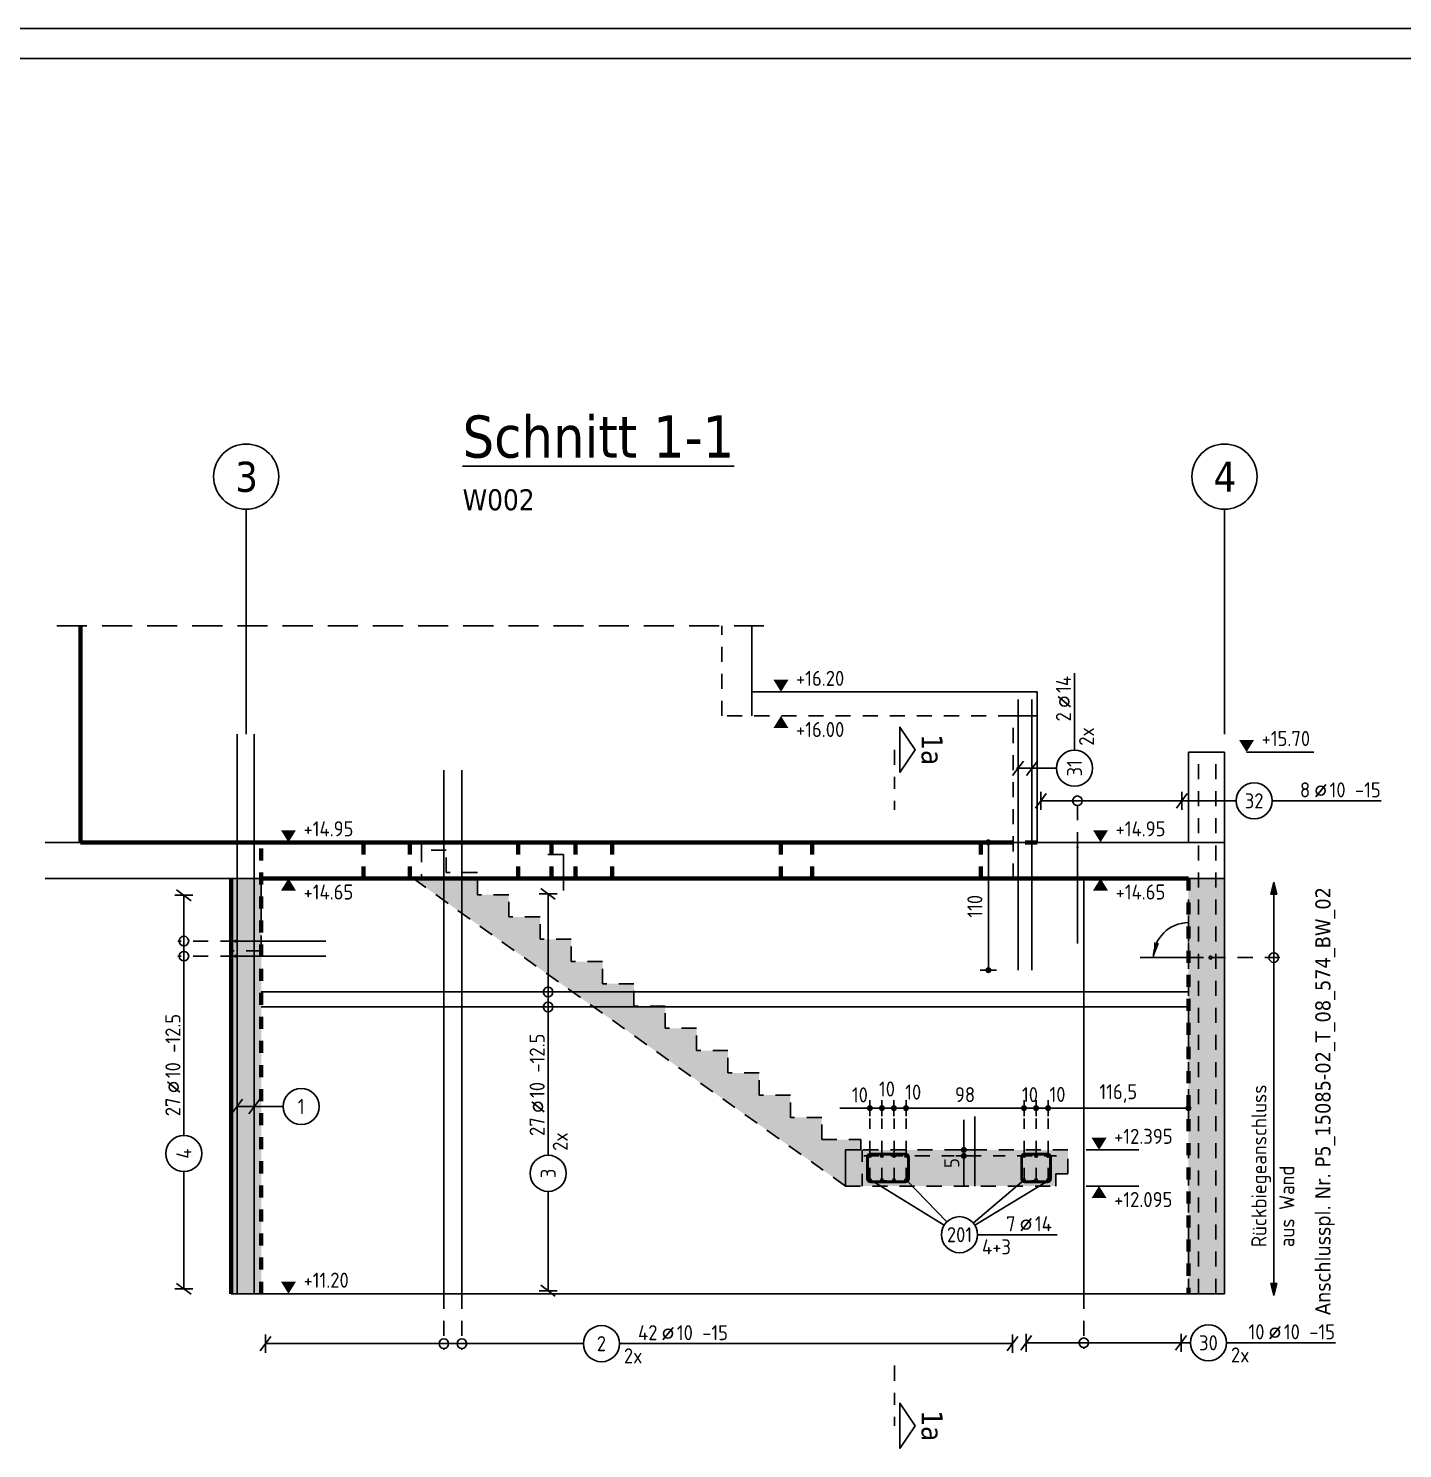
# Model space of a CAD drawing. Extents: x 0 to 74.3, y 0 to 33.4.
# Drawn here: x 10.88 to 22.29, y 17.9 to 29.7 of the extents above; entities that cross this region are included whole.
import ezdxf
from ezdxf.enums import TextEntityAlignment as Align

# ---------------------------------------------------------------- set-up
doc = ezdxf.new("R2010")
doc.units = 0
doc.header["$LTSCALE"] = 0.5
for name, pattern in [('AUSGEZOGEN', [1000.01, 1000, 0.01]), ('DASHDOT2', [0.5, 0.25, -0.125, 0, -0.125]), ('DASHDOTSMALL', [1.05, 0.5, -0.25, 0.05, -0.25]), ('DASHED', [0.75, 0.5, -0.25]), ('DOT', [0.175, 0.05, -0.125]), ('HIDDEN', [0.375, 0.25, -0.125]), ('HIDDEN2', [0.187, 0.125, -0.062]), ('STRICHPUNKT2', [0.55, 0.25, -0.125, 0.05, -0.125]), ('VERDECKT', [0.375, 0.25, -0.125])]:
    doc.linetypes.add(name, pattern=pattern)
for name, color, linetype in [('ACHSEN', 7, 'Continuous'), ('AFU', 7, 'Continuous'), ('BETON', 7, 'Continuous'), ('DRUEBER', 7, 'Continuous'), ('grau_mittel', 7, 'Continuous'), ('HILFE', 7, 'Continuous'), ('koten', 7, 'Continuous'), ('MASSE', 7, 'Continuous'), ('RAHMEN', 7, 'Continuous'), ('RND', 7, 'Continuous'), ('RND-1', 7, 'Continuous'), ('SCHNITTE', 7, 'Continuous'), ('SFP_Achsen', 7, 'Continuous'), ('TEXT', 7, 'Continuous'), ('VERDECKT', 7, 'Continuous')]:
    doc.layers.add(name, color=color, linetype=linetype)
doc.layers.add('NOPLOT', color=7, linetype='Continuous', plot=False)
doc.styles.add('helv', font='tahoma.ttf')
doc.styles.add('txt', font='isocp.shx')
doc.linetypes.add('AFU_50K', pattern='A,0.15,["/",Standard,S=0.2,R=0,X=-0.01,Y=-0.1],0.07,["/",Standard,S=0.2,R=0,X=-0.01,Y=-0.1],0.15', length=0.37)
doc.linetypes.add('AFU_50L', pattern='A,0.75,["/",Standard,S=0.2,R=0,X=-0.01,Y=-0.1],0.07,["/",Standard,S=0.2,R=0,X=-0.01,Y=-0.1],0.75', length=1.57)
doc.dimstyles.new('DOT_I', dxfattribs={"dimscale": 0.5, "dimtxt": 0.25, "dimasz": 0.25, "dimexe": 0.1, "dimexo": 0.3, "dimgap": 0.1, "dimtad": 1, "dimdec": 3, "dimzin": 3, "dimtxsty": 'txt', "dimblk": 'DOT', "dimblk1": 'DOT', "dimblk2": 'DOT', "dimsah": 1, "dimcen": 0.1, "dimse1": 1, "dimse2": 1, "dimazin": 0, "dimtfac": 1, "dimtdec": 4, "dimtix": 1, "dimtmove": 2, "dimatfit": 3, "dimfxl": 0, "dimtvp": 1, "dimtolj": 1, "dimtzin": 0, "dimarcsym": 0})

# ---------------------------------------------------------------- blocks, each defined once
blk = doc.blocks.new('PFEIL')
at = {"color": 7, "linetype": 'Continuous'}
blk.add_solid([(-1, -0.167), (-1, 0.167), (0, 0)], dxfattribs=at)
blk = doc.blocks.new('Pfeillinie')
at = {"layer": 'TEXT', "linetype": 'Continuous'}
blk.add_hatch(color=7, dxfattribs=at).paths.add_polyline_path([(0, 0), (-0.8, 0.2), (-0.8, 0), (-0.8, -0.2)])
at = {"layer": 'TEXT', "color": 7, "linetype": 'Continuous'}
for p, q in [((-0.8, 0), (-0.8, 0.2)), ((-0.8, 0.2), (0, 0)), ((-0.8, 0), (-0.8, -0.2)), ((-0.8, -0.2), (0, 0))]:
    blk.add_line(p, q, dxfattribs=at)
blk = doc.blocks.new('SCHN-2')
at = {"layer": 'SCHNITTE', "color": 6, "linetype": 'Continuous'}
blk.add_lwpolyline([(0.378, 0.088), (0, 0.34), (-0.378, 0.088)], close=True, dxfattribs=at)
at = {"layer": 'SCHNITTE', "color": 1, "linetype": 'DASHDOTSMALL', "style": 'helv'}
blk.add_attdef('SCHN-2', text='', height=0.35, dxfattribs=at).set_placement((0, 0.45), align=Align.CENTER)
blk = doc.blocks.new('lei_gre')
at = {"layer": 'RND', "color": 7, "linetype": 'Continuous'}
for p, q in [((-0.09, -0.12), (0.09, 0.12)), ((0, 0.15), (0, -0.15))]:
    blk.add_line(p, q, dxfattribs=at)
blk = doc.blocks.new('RND_LEI')
at = {"layer": 'RND', "color": 7, "linetype": 'Continuous'}
blk.add_line((1.022, 0.066), (1.19, 0.27), dxfattribs=at)
for centre, radius in [((0, 0), 0.3), ((1.106, 0.168), 0.075)]:
    blk.add_circle(centre, radius, dxfattribs=at)
at = {"layer": 'RND', "color": 7, "linetype": 'Continuous', "style": 'txt'}
blk.add_attdef('ANZ', text='', height=0.25, dxfattribs=at).set_placement((0.931, 0.057), align=Align.RIGHT)
for tag, p in [('DUM', (1.253, 0.057)), ('ABSTD', (1.674, 0.057)), ('POSTXT', (0.374, -0.327))]:
    blk.add_attdef(tag, p, '', height=0.25, dxfattribs=at)
blk.add_attdef('POSL', text='', height=0.25, dxfattribs=at).set_placement((0, 0), align=Align.MIDDLE)
blk = doc.blocks.new('RND_HIN')
at = {"layer": 'RND', "color": 7, "linetype": 'Continuous'}
blk.add_circle((0, 0), 0.3, dxfattribs=at)
at = {"layer": 'RND', "color": 7, "linetype": 'Continuous', "style": 'txt'}
blk.add_attdef('POSI', text='', height=0.25, dxfattribs=at).set_placement((0, 0), align=Align.MIDDLE)
blk = doc.blocks.new('A1-35-0')
at = {"layer": 'RAHMEN'}
blk.add_line((118.9, 59.4), (0, 59.4), dxfattribs=at)
at = {"layer": 'RAHMEN', "color": 5}
blk.add_line((118.4, 58.9), (2, 58.9), dxfattribs=at)
blk = doc.blocks.new('okrd_o')
at = {"layer": 'koten', "color": 7, "linetype": 'Continuous'}
blk.add_solid([(-0.125, 0.202), (0.125, 0.202), (0, 0)], dxfattribs=at)
at = {"layer": 'koten', "style": 'txt'}
blk.add_attdef('OKRD', (0.25, 0.1), '', height=0.25, dxfattribs=at)
blk = doc.blocks.new('okrd_u')
at = {"layer": 'koten', "color": 7, "linetype": 'Continuous'}
blk.add_solid([(-0.125, -0.202), (0.125, -0.202), (0, 0)], dxfattribs=at)
at = {"layer": 'koten', "style": 'txt'}
blk.add_attdef('OKRD', (0.25, -0.35), '', height=0.25, dxfattribs=at)
blk = doc.blocks.new('DOT')
at = {"layer": 'MASSE', "color": 7, "linetype": 'Continuous'}
for p, q in [((0, 0), (-1, 0)), ((0, 0.54), (0, -0.54))]:
    blk.add_line(p, q, dxfattribs=at)
at = {"layer": 'MASSE', "color": 7, "linetype": 'Continuous', "const_width": 0.2}
blk.add_lwpolyline([(-0.1, 0, 1), (0.1, 0, 1)], format="xyb", close=True, dxfattribs=at)
blk = doc.blocks.new('*D33')
at = {"layer": 'Defpoints', "color": 0, "linetype": 'AUSGEZOGEN', "transparency": 16777216}
for p in [(17.869, 20.73), (17.869, 20.73), (17.969, 20.73)]:
    blk.add_point(p, dxfattribs=at)
at = {"layer": 'MASSE', "color": 0, "linetype": 'AUSGEZOGEN', "lineweight": -2, "transparency": 16777216}
for p, q in [((17.744, 20.73), (17.619, 20.73)), ((17.969, 20.73), (17.869, 20.73)), ((18.094, 20.73), (18.219, 20.73))]:
    blk.add_line(p, q, dxfattribs=at)
at = {"layer": 'MASSE', "color": 0, "linetype": 'AUSGEZOGEN', "lineweight": -2, "transparency": 16777216, "xscale": 0.125, "yscale": 0.125, "zscale": 0.125}
blk.add_blockref('DOT', (17.869, 20.73), dxfattribs=at)
at = {"layer": 'MASSE', "color": 0, "linetype": 'AUSGEZOGEN', "lineweight": -2, "transparency": 16777216, "xscale": 0.125, "yscale": 0.125, "zscale": 0.125, "rotation": 180}
blk.add_blockref('DOT', (17.969, 20.73), dxfattribs=at)
at = {"layer": 'MASSE', "color": 0, "linetype": 'AUSGEZOGEN', "transparency": 16777216, "insert": (17.786, 20.84), "char_height": 0.125, "attachment_point": 5, "style": 'txt'}
blk.add_mtext('\\A1;10', dxfattribs=at)
blk = doc.blocks.new('*D34')
at = {"layer": 'Defpoints', "color": 0, "linetype": 'AUSGEZOGEN', "transparency": 16777216}
for p in [(17.969, 20.73), (18.069, 20.73), (18.069, 20.73)]:
    blk.add_point(p, dxfattribs=at)
at = {"layer": 'MASSE', "color": 0, "linetype": 'AUSGEZOGEN', "lineweight": -2, "transparency": 16777216}
for p, q in [((17.844, 20.73), (17.719, 20.73)), ((17.969, 20.73), (18.069, 20.73)), ((18.194, 20.73), (18.319, 20.73))]:
    blk.add_line(p, q, dxfattribs=at)
at = {"layer": 'MASSE', "color": 0, "linetype": 'AUSGEZOGEN', "lineweight": -2, "transparency": 16777216, "xscale": 0.125, "yscale": 0.125, "zscale": 0.125}
blk.add_blockref('DOT', (17.969, 20.73), dxfattribs=at)
at = {"layer": 'MASSE', "color": 0, "linetype": 'AUSGEZOGEN', "lineweight": -2, "transparency": 16777216, "xscale": 0.125, "yscale": 0.125, "zscale": 0.125, "rotation": 180}
blk.add_blockref('DOT', (18.069, 20.73), dxfattribs=at)
at = {"layer": 'MASSE', "color": 0, "linetype": 'AUSGEZOGEN', "transparency": 16777216, "insert": (18.011, 20.889), "char_height": 0.125, "attachment_point": 5, "style": 'txt'}
blk.add_mtext('\\A1;10', dxfattribs=at)
blk = doc.blocks.new('*D35')
at = {"layer": 'Defpoints', "color": 0, "linetype": 'AUSGEZOGEN', "transparency": 16777216}
for p in [(19.149, 20.73), (19.249, 20.73), (19.249, 20.73)]:
    blk.add_point(p, dxfattribs=at)
at = {"layer": 'MASSE', "color": 0, "linetype": 'AUSGEZOGEN', "lineweight": -2, "transparency": 16777216}
for p, q in [((19.024, 20.73), (18.899, 20.73)), ((19.149, 20.73), (19.249, 20.73)), ((19.374, 20.73), (19.499, 20.73))]:
    blk.add_line(p, q, dxfattribs=at)
at = {"layer": 'MASSE', "color": 0, "linetype": 'AUSGEZOGEN', "lineweight": -2, "transparency": 16777216, "xscale": 0.125, "yscale": 0.125, "zscale": 0.125}
blk.add_blockref('DOT', (19.149, 20.73), dxfattribs=at)
at = {"layer": 'MASSE', "color": 0, "linetype": 'AUSGEZOGEN', "lineweight": -2, "transparency": 16777216, "xscale": 0.125, "yscale": 0.125, "zscale": 0.125, "rotation": 180}
blk.add_blockref('DOT', (19.249, 20.73), dxfattribs=at)
at = {"layer": 'MASSE', "color": 0, "linetype": 'AUSGEZOGEN', "transparency": 16777216, "insert": (19.199, 20.842), "char_height": 0.125, "attachment_point": 5, "style": 'txt'}
blk.add_mtext('\\A1;10', dxfattribs=at)
blk = doc.blocks.new('*D36')
at = {"layer": 'Defpoints', "color": 0, "linetype": 'AUSGEZOGEN', "transparency": 16777216}
for p in [(19.249, 20.73), (19.349, 20.73), (19.349, 20.73)]:
    blk.add_point(p, dxfattribs=at)
at = {"layer": 'MASSE', "color": 0, "linetype": 'AUSGEZOGEN', "lineweight": -2, "transparency": 16777216}
for p, q in [((19.124, 20.73), (18.999, 20.73)), ((19.249, 20.73), (19.349, 20.73)), ((19.474, 20.73), (19.599, 20.73))]:
    blk.add_line(p, q, dxfattribs=at)
at = {"layer": 'MASSE', "color": 0, "linetype": 'AUSGEZOGEN', "lineweight": -2, "transparency": 16777216, "xscale": 0.125, "yscale": 0.125, "zscale": 0.125}
blk.add_blockref('DOT', (19.249, 20.73), dxfattribs=at)
at = {"layer": 'MASSE', "color": 0, "linetype": 'AUSGEZOGEN', "lineweight": -2, "transparency": 16777216, "xscale": 0.125, "yscale": 0.125, "zscale": 0.125, "rotation": 180}
blk.add_blockref('DOT', (19.349, 20.73), dxfattribs=at)
at = {"layer": 'MASSE', "color": 0, "linetype": 'AUSGEZOGEN', "transparency": 16777216, "insert": (19.427, 20.844), "char_height": 0.125, "attachment_point": 5, "style": 'txt'}
blk.add_mtext('\\A1;10', dxfattribs=at)
blk = doc.blocks.new('*D37')
at = {"layer": 'Defpoints', "color": 0, "linetype": 'AUSGEZOGEN', "transparency": 16777216}
for p in [(18.649, 20.383), (18.649, 20.333), (18.649, 20.333)]:
    blk.add_point(p, dxfattribs=at)
at = {"layer": 'MASSE', "color": 0, "linetype": 'AUSGEZOGEN', "lineweight": -2, "transparency": 16777216}
for p, q in [((18.649, 20.508), (18.649, 20.633)), ((18.649, 20.383), (18.649, 20.333)), ((18.649, 20.208), (18.649, 20.083))]:
    blk.add_line(p, q, dxfattribs=at)
at = {"layer": 'MASSE', "color": 0, "linetype": 'AUSGEZOGEN', "lineweight": -2, "transparency": 16777216, "xscale": 0.125, "yscale": 0.125, "zscale": 0.125}
for p, rotation in [((18.649, 20.383), 270), ((18.649, 20.333), 90)]:
    blk.add_blockref('DOT', p, dxfattribs=dict(at, rotation=rotation))
at = {"layer": 'MASSE', "color": 0, "linetype": 'AUSGEZOGEN', "transparency": 16777216, "insert": (18.549, 20.274), "char_height": 0.125, "attachment_point": 5, "rotation": 90, "style": 'txt'}
blk.add_mtext('\\A1;5', dxfattribs=at)
blk = doc.blocks.new('*D38')
at = {"layer": 'Defpoints', "color": 0, "linetype": 'AUSGEZOGEN', "transparency": 16777216}
for p in [(19.349, 20.73), (19.349, 20.73), (20.514, 20.73)]:
    blk.add_point(p, dxfattribs=at)
at = {"layer": 'MASSE', "color": 0, "linetype": 'AUSGEZOGEN', "lineweight": -2, "transparency": 16777216}
blk.add_line((20.389, 20.73), (19.474, 20.73), dxfattribs=at)
at = {"layer": 'MASSE', "color": 0, "linetype": 'AUSGEZOGEN', "lineweight": -2, "transparency": 16777216, "xscale": 0.125, "yscale": 0.125, "zscale": 0.125, "rotation": 180}
blk.add_blockref('DOT', (19.349, 20.73), dxfattribs=at)
at = {"layer": 'MASSE', "color": 0, "linetype": 'AUSGEZOGEN', "lineweight": -2, "transparency": 16777216, "xscale": 0.125, "yscale": 0.125, "zscale": 0.125}
blk.add_blockref('DOT', (20.514, 20.73), dxfattribs=at)
at = {"layer": 'MASSE', "color": 0, "linetype": 'AUSGEZOGEN', "transparency": 16777216, "insert": (19.932, 20.852), "char_height": 0.125, "attachment_point": 5, "style": 'txt'}
blk.add_mtext('\\A1;116,5', dxfattribs=at)
blk = doc.blocks.new('*D39')
at = {"layer": 'Defpoints', "color": 0, "linetype": 'AUSGEZOGEN', "transparency": 16777216}
for p in [(18.853, 22.938), (18.853, 21.876), (18.853, 21.876)]:
    blk.add_point(p, dxfattribs=at)
at = {"layer": 'MASSE', "color": 0, "linetype": 'AUSGEZOGEN', "lineweight": -2, "transparency": 16777216}
blk.add_line((18.853, 22.813), (18.853, 22.001), dxfattribs=at)
at = {"layer": 'MASSE', "color": 0, "linetype": 'AUSGEZOGEN', "lineweight": -2, "transparency": 16777216, "xscale": 0.125, "yscale": 0.125, "zscale": 0.125}
for p, rotation in [((18.853, 22.938), 90), ((18.853, 21.876), 270)]:
    blk.add_blockref('DOT', p, dxfattribs=dict(at, rotation=rotation))
at = {"layer": 'MASSE', "color": 0, "linetype": 'AUSGEZOGEN', "transparency": 16777216, "insert": (18.741, 22.407), "char_height": 0.125, "attachment_point": 5, "rotation": 90, "style": 'txt'}
blk.add_mtext('\\A1;110', dxfattribs=at)
blk = doc.blocks.new('*D43')
at = {"layer": 'Defpoints', "color": 0, "linetype": 'AUSGEZOGEN', "transparency": 16777216}
for p in [(18.069, 20.73), (18.069, 20.73), (18.169, 20.73)]:
    blk.add_point(p, dxfattribs=at)
at = {"layer": 'MASSE', "color": 0, "linetype": 'AUSGEZOGEN', "lineweight": -2, "transparency": 16777216}
for p, q in [((17.944, 20.73), (17.819, 20.73)), ((18.169, 20.73), (18.069, 20.73)), ((18.294, 20.73), (18.419, 20.73))]:
    blk.add_line(p, q, dxfattribs=at)
at = {"layer": 'MASSE', "color": 0, "linetype": 'AUSGEZOGEN', "lineweight": -2, "transparency": 16777216, "xscale": 0.125, "yscale": 0.125, "zscale": 0.125}
blk.add_blockref('DOT', (18.069, 20.73), dxfattribs=at)
at = {"layer": 'MASSE', "color": 0, "linetype": 'AUSGEZOGEN', "lineweight": -2, "transparency": 16777216, "xscale": 0.125, "yscale": 0.125, "zscale": 0.125, "rotation": 180}
blk.add_blockref('DOT', (18.169, 20.73), dxfattribs=at)
at = {"layer": 'MASSE', "color": 0, "linetype": 'AUSGEZOGEN', "transparency": 16777216, "insert": (18.229, 20.863), "char_height": 0.125, "attachment_point": 5, "style": 'txt'}
blk.add_mtext('\\A1;10', dxfattribs=at)
blk = doc.blocks.new('*D44')
at = {"layer": 'Defpoints', "color": 0, "linetype": 'AUSGEZOGEN', "transparency": 16777216}
for p in [(18.169, 20.73), (19.149, 20.73), (19.149, 20.73)]:
    blk.add_point(p, dxfattribs=at)
at = {"layer": 'MASSE', "color": 0, "linetype": 'AUSGEZOGEN', "lineweight": -2, "transparency": 16777216}
blk.add_line((18.294, 20.73), (19.024, 20.73), dxfattribs=at)
at = {"layer": 'MASSE', "color": 0, "linetype": 'AUSGEZOGEN', "lineweight": -2, "transparency": 16777216, "xscale": 0.125, "yscale": 0.125, "zscale": 0.125, "rotation": 180}
blk.add_blockref('DOT', (18.169, 20.73), dxfattribs=at)
at = {"layer": 'MASSE', "color": 0, "linetype": 'AUSGEZOGEN', "lineweight": -2, "transparency": 16777216, "xscale": 0.125, "yscale": 0.125, "zscale": 0.125}
blk.add_blockref('DOT', (19.149, 20.73), dxfattribs=at)
at = {"layer": 'MASSE', "color": 0, "linetype": 'AUSGEZOGEN', "transparency": 16777216, "insert": (18.659, 20.842), "char_height": 0.125, "attachment_point": 5, "style": 'txt'}
blk.add_mtext('\\A1;98', dxfattribs=at)

msp = doc.modelspace()

# ---------------------------------------------------------------- hatches: boundary and pattern name
at = {"layer": 'grau_mittel'}
h = msp.add_hatch(color=61, dxfattribs=at)
h.paths.add_polyline_path([(12.8143, 22.6381), (12.5643, 22.6381), (12.5643, 22.0381), (12.8143, 22.0381)])
h.paths.add_polyline_path([(12.8143, 22.0381), (12.5643, 22.0381), (12.5643, 19.1881), (12.8143, 19.1881)])
h = msp.add_hatch(color=61, dxfattribs=at)
h.paths.add_polyline_path([(19.4143, 20.0831), (19.4143, 20.1831), (19.5143, 20.1831), (19.5143, 20.3831), (17.8043, 20.3831), (17.8043, 20.0831)])
h.paths.add_polyline_path([(17.8043, 20.3831), (17.7943, 20.3831), (17.6654, 20.3831), (17.6654, 20.0831), (17.6654, 20.0831), (17.8043, 20.0831)])
h.paths.add_polyline_path([(17.6654, 20.3831), (17.7943, 20.3831), (17.7943, 20.4681), (17.4693, 20.4681), (17.4693, 20.6531), (17.2093, 20.6531), (17.2093, 20.8381), (16.9493, 20.8381), (16.9493, 21.0231), (16.6893, 21.0231), (16.6893, 21.2081), (16.4293, 21.2081), (16.4293, 21.3931), (16.1693, 21.3931), (16.1693, 21.5781), (15.9093, 21.5781), (15.9093, 21.7631), (15.6493, 21.7631), (15.6493, 21.9481), (15.3893, 21.9481), (15.3893, 22.1331), (15.1293, 22.1331), (15.1293, 22.3181), (14.8693, 22.3181), (14.8693, 22.5031), (14.6093, 22.5031), (14.6093, 22.6381), (14.0746, 22.6381), (17.6654, 20.0831)])
msp.add_hatch(color=61, dxfattribs=at).paths.add_polyline_path([(20.5143, 19.1881), (20.8143, 19.1881), (20.8143, 22.6381), (20.5143, 22.6381)])

# ---------------------------------------------------------------- linework, layer by layer
at = {"layer": 'ACHSEN', "color": 140, "linetype": 'AUSGEZOGEN'}
for p, q in [((12.6893, 25.7059), (12.6893, 24.5347)), ((20.8143, 25.7059), (20.8143, 24.5347)), ((12.6893, 24.9381), (12.6893, 23.9381)), ((20.8143, 24.9381), (20.8143, 23.9381)), ((12.6893, 24.8381), (12.6893, 23.8381)), ((20.8143, 24.8381), (20.8143, 23.8381))]:
    msp.add_line(p, q, dxfattribs=at)
at = {"layer": 'ACHSEN', "color": 102, "linetype": 'DASHDOT2'}
for p, q in [((17.8694, 20.3331), (17.8694, 20.6441)), ((17.9694, 20.3331), (17.9694, 20.6441)), ((18.0694, 20.3331), (18.0694, 20.6441)), ((18.1694, 20.3331), (18.1694, 20.6441)), ((19.1493, 20.3331), (19.1493, 20.6441)), ((19.2493, 20.3331), (19.2493, 20.6441)), ((19.3493, 20.3331), (19.3493, 20.6441)), ((17.8177, 20.3331), (19.4293, 20.3331))]:
    msp.add_line(p, q, dxfattribs=at)
at = {"layer": 'AFU', "color": 8, "linetype": 'AFU_50K'}
for p, q in [((16.8893, 24.1881), (16.8893, 23.9881)), ((19.0593, 23.9881), (19.2593, 23.9881)), ((19.2593, 22.9381), (19.0593, 22.9381)), ((20.5143, 22.9381), (20.8143, 22.9381)), ((12.5643, 22.6381), (12.8143, 22.6381)), ((20.5143, 22.6381), (20.8143, 22.6381)), ((17.6654, 20.0831), (17.6654, 20.3831)), ((17.7943, 20.3831), (17.6654, 20.3831))]:
    msp.add_line(p, q, dxfattribs=at)
at = {"layer": 'AFU', "color": 8, "linetype": 'AFU_50L', "lineweight": 70}
for p, q in [((19.0593, 22.9381), (11.3143, 22.9381)), ((12.8143, 22.6381), (20.5143, 22.6381))]:
    msp.add_line(p, q, dxfattribs=at)
at = {"layer": 'AFU', "color": 8, "linetype": 'AFU_50L'}
msp.add_line((12.5643, 19.1881), (20.8143, 19.1881), dxfattribs=at)
at = {"layer": 'BETON', "color": 6, "linetype": 'AUSGEZOGEN', "lineweight": 70}
for p, q in [((11.3143, 22.9381), (11.3143, 24.7381)), ((12.5643, 22.6381), (12.5643, 19.1881))]:
    msp.add_line(p, q, dxfattribs=at)
at = {"layer": 'BETON', "color": 6, "linetype": 'AUSGEZOGEN'}
for p, q in [((16.8893, 24.1881), (16.8893, 24.7381)), ((19.2593, 24.1881), (16.8893, 24.1881)), ((19.2593, 22.9381), (19.2593, 24.1881)), ((20.5143, 22.9381), (20.5143, 23.6881)), ((20.5143, 23.6881), (20.8143, 23.6881)), ((20.8143, 19.1881), (20.8143, 23.6881)), ((11.3143, 22.9381), (11.0183, 22.9381)), ((20.5143, 22.9381), (19.2593, 22.9381)), ((11.0183, 22.6381), (12.5643, 22.6381))]:
    msp.add_line(p, q, dxfattribs=at)
at = {"layer": 'DRUEBER', "color": 7, "linetype": 'DOT', "lineweight": 70}
for p, q in [((12.8143, 22.9381), (11.3143, 22.9381)), ((12.8143, 19.1881), (12.8143, 22.9381)), ((14.0493, 22.9381), (13.6643, 22.9381)), ((13.6643, 22.6381), (13.6643, 22.9381)), ((14.0493, 22.6381), (14.0493, 22.9381)), ((15.2243, 22.9381), (14.9493, 22.9381)), ((14.9493, 22.6381), (14.9493, 22.9381)), ((15.2243, 22.6381), (15.2243, 22.9381)), ((15.7293, 22.9381), (15.4243, 22.9381)), ((15.4243, 22.6381), (15.4243, 22.9381)), ((15.7293, 22.6381), (15.7293, 22.9381)), ((17.3893, 22.9381), (17.1293, 22.9381)), ((17.1293, 22.6381), (17.1293, 22.9381)), ((17.3893, 22.6381), (17.3893, 22.9381)), ((19.2593, 22.9381), (18.7893, 22.9381)), ((18.7893, 22.6381), (18.7893, 22.9381)), ((13.6643, 22.6381), (14.0493, 22.6381)), ((14.9493, 22.6381), (15.2243, 22.6381)), ((15.4243, 22.6381), (15.7293, 22.6381)), ((17.1293, 22.6381), (17.3893, 22.6381)), ((18.7893, 22.6381), (20.5143, 22.6381)), ((20.5143, 22.6381), (20.5143, 19.1881))]:
    msp.add_line(p, q, dxfattribs=at)
at = {"layer": 'HILFE', "color": 102, "linetype": 'DASHED'}
msp.add_line((11.1168, 24.7381), (16.9893, 24.7381), dxfattribs=at)
at = {"layer": 'HILFE', "color": 102, "linetype": 'AUSGEZOGEN'}
for p, q in [((21.5568, 23.6881), (20.9973, 23.6881)), ((19.6651, 20.3831), (20.1029, 20.3831)), ((19.6651, 20.0831), (20.1029, 20.0831))]:
    msp.add_line(p, q, dxfattribs=at)
at = {"layer": 'NOPLOT', "color": 191, "linetype": 'Continuous'}
for p, q in [((15.3243, 22.8381), (15.1943, 22.8381)), ((15.3243, 22.5381), (15.3243, 22.8381))]:
    msp.add_line(p, q, dxfattribs=at)
at = {"layer": 'NOPLOT', "color": 191, "linetype": 'AUSGEZOGEN'}
for p, q in [((18.7393, 20.0831), (18.7393, 20.6606)), ((17.9694, 20.1261), (18.0078, 20.1261)), ((19.2493, 20.1261), (19.2108, 20.1261))]:
    msp.add_line(p, q, dxfattribs=at)
for points in [[(18.1644, 20.3531), (17.8744, 20.3531, 0.4142136), (17.8444, 20.3231), (17.8444, 20.1431, 0.4142136), (17.8744, 20.1131), (18.1644, 20.1131, 0.4142136), (18.1944, 20.1431), (18.1944, 20.3231, 0.4142136)], [(18.1644, 20.3431), (17.8744, 20.3431, 0.4142136), (17.8544, 20.3231), (17.8544, 20.1431, 0.4142136), (17.8744, 20.1231), (18.1644, 20.1231, 0.4142136), (18.1844, 20.1431), (18.1844, 20.3231, 0.4142136)], [(19.1543, 20.3531), (19.3443, 20.3531, -0.4142136), (19.3743, 20.3231), (19.3743, 20.1431, -0.4142136), (19.3443, 20.1131), (19.1543, 20.1131, -0.4142136), (19.1243, 20.1431), (19.1243, 20.3231, -0.4142136)], [(19.1543, 20.3431), (19.3443, 20.3431, -0.4142136), (19.3643, 20.3231), (19.3643, 20.1431, -0.4142136), (19.3443, 20.1231), (19.1543, 20.1231, -0.4142136), (19.1343, 20.1431), (19.1343, 20.3231, -0.4142136)]]:
    msp.add_lwpolyline(points, format="xyb", close=True, dxfattribs=at)
at = {"layer": 'RND', "color": 7, "linetype": 'AUSGEZOGEN'}
for p, q in [((19.568, 23.7035), (19.568, 24.3435)), ((19.2892, 23.2831), (20.4596, 23.2831)), ((20.4596, 23.2831), (20.9104, 23.2831)), ((21.2104, 23.2831), (22.1166, 23.2831)), ((12.1716, 22.4979), (12.1716, 20.5022)), ((15.1966, 20.3382), (15.1966, 22.5106)), ((12.1716, 20.2022), (12.1716, 19.2285)), ((15.1966, 19.2132), (15.1966, 20.0382)), ((18.7634, 19.6786), (19.4234, 19.6786)), ((12.8493, 18.7734), (15.4893, 18.7734)), ((15.7893, 18.7734), (19.0528, 18.7734)), ((19.1673, 18.7806), (20.4529, 18.7806)), ((20.4529, 18.7806), (20.5308, 18.7806)), ((20.8308, 18.7806), (21.7371, 18.7806))]:
    msp.add_line(p, q, dxfattribs=at)
at = {"layer": 'RND', "color": 102, "linetype": 'AUSGEZOGEN'}
for p, q in [((19.418, 23.5535), (19.0875, 23.5535)), ((12.9958, 20.7437), (12.6131, 20.7437)), ((18.4856, 19.757), (17.8729, 20.1331)), ((18.5086, 19.7859), (18.1694, 20.1331)), ((18.7278, 19.7756), (19.1493, 20.1331)), ((18.7416, 19.7565), (19.3443, 20.1231))]:
    msp.add_line(p, q, dxfattribs=at)
at = {"layer": 'RND', "color": 102, "linetype": 'VERDECKT'}
for p, q in [((19.5929, 22.8964), (19.5929, 23.3331)), ((12.5997, 22.1178), (12.1216, 22.1178)), ((12.5997, 21.9928), (12.1216, 21.9928)), ((20.6983, 21.9807), (21.2733, 21.9807)), ((14.3305, 19.1881), (14.3305, 18.7234)), ((14.4805, 19.1881), (14.4805, 18.7234)), ((19.6455, 19.1881), (19.6455, 18.7306))]:
    msp.add_line(p, q, dxfattribs=at)
at = {"layer": 'RND', "color": 7, "linetype": 'HIDDEN2'}
for p, q in [((17.8694, 20.1331), (17.8694, 20.3331)), ((17.9694, 20.1331), (17.9694, 20.3331)), ((18.0694, 20.1331), (18.0694, 20.3331)), ((18.1694, 20.1331), (18.1694, 20.3331)), ((19.1493, 20.1331), (19.1493, 20.3331)), ((19.2493, 20.1331), (19.2493, 20.3331)), ((19.3493, 20.1331), (19.3493, 20.3331))]:
    msp.add_line(p, q, dxfattribs=at)
at = {"layer": 'RND', "color": 1, "linetype": 'AUSGEZOGEN'}
for points in [[(19.0995, 21.8758), (19.0995, 24.1258)], [(19.2152, 21.8758), (19.2152, 24.1258)], [(12.6131, 19.1881), (12.6131, 23.8381)], [(12.7566, 19.1881), (12.7566, 23.8381)], [(14.3305, 19.1881), (14.3305, 23.5381)], [(14.4805, 19.1881), (14.4805, 23.5381)], [(19.5929, 22.8964), (19.5929, 22.0964)], [(19.6455, 19.1881), (19.6455, 22.6381)], [(12.5997, 22.1178), (13.3497, 22.1178)], [(12.5997, 21.9928), (13.3497, 21.9928)], [(12.8143, 21.6953), (20.5143, 21.6953)], [(12.8143, 21.5703), (20.5143, 21.5703)]]:
    msp.add_lwpolyline(points, dxfattribs=at)
at = {"layer": 'RND', "color": 7, "linetype": 'AUSGEZOGEN'}
for points, const_width in [([(19.5879, 22.8964, 1), (19.5979, 22.8964, 1)], 0.01), ([(12.5935, 22.1178, 1), (12.606, 22.1178, 1)], 0.0125), ([(12.5935, 21.9928, 1), (12.606, 21.9928, 1)], 0.0125), ([(17.8659, 20.3331, 1), (17.8729, 20.3331, 1)], 0.007), ([(17.9659, 20.3331, 1), (17.9729, 20.3331, 1)], 0.007), ([(18.0659, 20.3331, 1), (18.0729, 20.3331, 1)], 0.007), ([(18.1659, 20.3331, 1), (18.1729, 20.3331, 1)], 0.007), ([(19.1528, 20.3331, -1), (19.1458, 20.3331, -1)], 0.007), ([(19.2528, 20.3331, -1), (19.2458, 20.3331, -1)], 0.007), ([(19.3528, 20.3331, -1), (19.3458, 20.3331, -1)], 0.007), ([(17.8659, 20.1331, -1), (17.8729, 20.1331, -1)], 0.007), ([(17.9659, 20.1331, 1), (17.9729, 20.1331, 1)], 0.007), ([(18.0659, 20.1331, -1), (18.0729, 20.1331, -1)], 0.007), ([(18.1659, 20.1331, -1), (18.1729, 20.1331, -1)], 0.007), ([(19.1528, 20.1331, 1), (19.1458, 20.1331, 1)], 0.007), ([(19.2528, 20.1331, -1), (19.2458, 20.1331, -1)], 0.007), ([(19.3528, 20.1331, 1), (19.3458, 20.1331, 1)], 0.007)]:
    msp.add_lwpolyline(points, format="xyb", close=True, dxfattribs=dict(at, const_width=const_width))
at = {"layer": 'RND', "color": 102, "linetype": 'AUSGEZOGEN'}
msp.add_lwpolyline([(21.2233, 22.6069), (21.2233, 19.1732)], dxfattribs=at)
at = {"layer": 'RND', "color": 7, "linetype": 'AUSGEZOGEN'}
for centre in [(19.5929, 23.2831), (12.1716, 22.1178), (12.1716, 21.9928), (21.2233, 21.9807), (15.1966, 21.6953), (15.1966, 21.5703), (14.3305, 18.7734), (14.4805, 18.7734), (19.6455, 18.7806)]:
    msp.add_circle(centre, 0.04, dxfattribs=at)
at = {"layer": 'RND', "color": 102, "linetype": 'AUSGEZOGEN'}
for centre in [(17.8694, 20.3331), (17.9694, 20.3331), (18.0694, 20.3331), (18.1694, 20.3331), (19.1493, 20.3331), (19.2493, 20.3331), (19.3493, 20.3331), (17.8694, 20.1331), (17.9694, 20.1331), (18.0694, 20.1331), (18.1694, 20.1331), (19.1493, 20.1331), (19.2493, 20.1331), (19.3493, 20.1331)]:
    msp.add_circle(centre, 0.011, dxfattribs=at)
at = {"layer": 'RND-1', "color": 7, "linetype": 'HIDDEN'}
for points in [[(20.5975, 19.1881), (20.5975, 23.6227)], [(20.741, 19.1881), (20.741, 23.6227)]]:
    msp.add_lwpolyline(points, dxfattribs=at)
at = {"layer": 'SCHNITTE', "color": 6, "linetype": 'STRICHPUNKT2'}
for p, q in [((18.0738, 23.7071), (18.0738, 23.2071)), ((18.0738, 18.5906), (18.0738, 18.0906))]:
    msp.add_line(p, q, dxfattribs=at)
at = {"layer": 'SFP_Achsen', "color": 7, "linetype": 'AUSGEZOGEN'}
for centre in [(12.6893, 25.9764), (20.8143, 25.9764)]:
    msp.add_circle(centre, 0.2705, dxfattribs=at)
at = {"layer": 'TEXT', "color": 7, "linetype": 'VERDECKT'}
msp.add_line((20.5143, 21.9807), (20.6983, 21.9807), dxfattribs=at)
msp.add_lwpolyline([(20.5143, 21.9807), (20.5143, 22.3807)], dxfattribs=at)
at = {"layer": 'TEXT', "color": 1, "linetype": 'AUSGEZOGEN'}
msp.add_lwpolyline([(20.5143, 21.9807), (20.1143, 21.9807)], dxfattribs=at)
at = {"layer": 'TEXT', "color": 7, "linetype": 'VERDECKT'}
msp.add_circle((20.6983, 21.9807), 0.012, dxfattribs=at)
at = {"layer": 'TEXT', "color": 102, "linetype": 'AUSGEZOGEN'}
msp.add_arc((20.5143, 21.9807), 0.2904, 90, 180, dxfattribs=at)
at = {"layer": 'VERDECKT', "color": 7, "linetype": 'VERDECKT'}
for p, q in [((16.6393, 23.9881), (16.6393, 24.7381)), ((19.0593, 23.9881), (16.6393, 23.9881)), ((19.0593, 22.6381), (19.0593, 23.9881)), ((14.1443, 22.9381), (11.3143, 22.9381)), ((14.1443, 22.8731), (14.1443, 22.9381)), ((14.3493, 22.8731), (14.1443, 22.8731)), ((14.3493, 22.6881), (14.3493, 22.8731)), ((14.6093, 22.6881), (14.3493, 22.6881)), ((14.6093, 22.5031), (14.6093, 22.6881)), ((12.5643, 22.0381), (12.5643, 22.6381)), ((12.8143, 22.0381), (12.8143, 22.6381)), ((14.0746, 22.6381), (12.8143, 22.6381)), ((17.6654, 20.0831), (14.0746, 22.6381)), ((20.5143, 22.6381), (19.0593, 22.6381)), ((20.5143, 19.1881), (20.5143, 22.6381)), ((14.8693, 22.5031), (14.6093, 22.5031)), ((14.8693, 22.3181), (14.8693, 22.5031)), ((15.1293, 22.3181), (14.8693, 22.3181)), ((15.1293, 22.1331), (15.1293, 22.3181)), ((15.3893, 22.1331), (15.1293, 22.1331)), ((15.3893, 21.9481), (15.3893, 22.1331)), ((12.8143, 22.0381), (12.5643, 22.0381)), ((15.6493, 21.9481), (15.3893, 21.9481)), ((15.6493, 21.7631), (15.6493, 21.9481)), ((15.9093, 21.7631), (15.6493, 21.7631)), ((15.9093, 21.5781), (15.9093, 21.7631)), ((16.1693, 21.5781), (15.9093, 21.5781)), ((16.1693, 21.3931), (16.1693, 21.5781)), ((16.4293, 21.3931), (16.1693, 21.3931)), ((16.4293, 21.2081), (16.4293, 21.3931)), ((16.6893, 21.2081), (16.4293, 21.2081)), ((16.6893, 21.0231), (16.6893, 21.2081)), ((16.9493, 21.0231), (16.6893, 21.0231)), ((16.9493, 20.8381), (16.9493, 21.0231)), ((17.2093, 20.8381), (16.9493, 20.8381)), ((17.2093, 20.6531), (17.2093, 20.8381)), ((17.4693, 20.6531), (17.2093, 20.6531)), ((17.4693, 20.4681), (17.4693, 20.6531)), ((17.4693, 20.4681), (17.7943, 20.4681)), ((17.7943, 20.3831), (17.7943, 20.4681)), ((19.5143, 20.3831), (17.7943, 20.3831)), ((19.5143, 20.1831), (19.5143, 20.3831)), ((19.4143, 20.0831), (19.4143, 20.1831)), ((19.4143, 20.1831), (19.5143, 20.1831)), ((17.6654, 20.0831), (19.4143, 20.0831))]:
    msp.add_line(p, q, dxfattribs=at)
at = {"layer": 'VERDECKT', "color": 7, "linetype": 'HIDDEN2'}
for p, q in [((14.1443, 22.8731), (14.1443, 22.6381)), ((14.1443, 22.6381), (14.0746, 22.6381)), ((17.8043, 20.3831), (17.8043, 20.0831))]:
    msp.add_line(p, q, dxfattribs=at)

# ---------------------------------------------------------------- block references
at = {"layer": 'koten', "color": 7, "linetype": 'AUSGEZOGEN', "xscale": 0.5, "yscale": 0.5, "zscale": 0.5}
for name, p, values in [('okrd_o', (17.1305, 24.1881), {'OKRD': '+16.20'}), ('okrd_u', (17.1305, 23.9881), {'OKRD': '+16.00'}), ('okrd_o', (20.9973, 23.6881), {'OKRD': '+15.70'}), ('okrd_o', (13.0404, 22.9381), {'OKRD': '+14.95'}), ('okrd_o', (19.7845, 22.9381), {'OKRD': '+14.95'}), ('okrd_u', (13.0404, 22.6381), {'OKRD': '+14.65'}), ('okrd_u', (19.7845, 22.6381), {'OKRD': '+14.65'}), ('okrd_o', (19.7725, 20.3831), {'OKRD': '+12.395'}), ('okrd_u', (19.7725, 20.0831), {'OKRD': '+12.095'}), ('okrd_o', (13.0404, 19.1881), {'OKRD': '+11.20'})]:
    msp.add_blockref(name, p, dxfattribs=at).add_auto_attribs(values)
at = {"layer": 'RAHMEN', "color": 7, "linetype": 'AUSGEZOGEN', "xscale": 0.5, "yscale": 0.5, "zscale": 0.5}
msp.add_blockref('A1-35-0', (0, 0), dxfattribs=at)
at = {"layer": 'RND', "color": 7, "linetype": 'AUSGEZOGEN', "xscale": 0.5, "yscale": 0.5, "zscale": 0.5, "rotation": 90}
for p, values in [((19.568, 23.5535), {'POSL': '31', 'DUM': '14', 'ANZ': '2', 'POSTXT': '2x'}), ((12.1716, 20.3522), {'POSL': '4', 'DUM': '10', 'ANZ': '27', 'ABSTD': '-12.5'}), ((15.1966, 20.1882), {'POSL': '3', 'DUM': '10', 'ANZ': '27', 'ABSTD': '-12.5', 'POSTXT': '2x'})]:
    msp.add_blockref('RND_LEI', p, dxfattribs=at).add_auto_attribs(values)
at = {"layer": 'RND', "color": 102, "linetype": 'AUSGEZOGEN'}
for name, p, xscale, yscale, zscale, rotation in [('lei_gre', (19.0995, 23.5535), 0.5, 0.5, 0.5, 180), ('lei_gre', (19.2152, 23.5535), 0.5, 0.5, 0.5, 180), ('Pfeillinie', (21.2233, 22.6069), 0.125, 0.125, 0.125, 90), ('Pfeillinie', (21.2233, 19.1732), 0.125, 0.125, 0.125, 270)]:
    msp.add_blockref(name, p, dxfattribs=dict(at, xscale=xscale, yscale=yscale, zscale=zscale, rotation=rotation))
at = {"layer": 'RND', "color": 7, "linetype": 'AUSGEZOGEN', "xscale": 0.5, "yscale": 0.5, "zscale": 0.5}
for name, p, values in [('RND_LEI', (21.0604, 23.2831), {'POSL': '32', 'DUM': '10', 'ANZ': '8', 'ABSTD': '-15'}), ('RND_HIN', (13.1458, 20.7437), {'POSI': '1'}), ('RND_LEI', (18.6134, 19.6786), {'POSL': '201', 'DUM': '14', 'ANZ': '7', 'POSTXT': '4+3'}), ('RND_LEI', (15.6393, 18.7734), {'POSL': '2', 'DUM': '10', 'ANZ': '42', 'ABSTD': '-15', 'POSTXT': '2x'}), ('RND_LEI', (20.6808, 18.7806), {'POSL': '30', 'DUM': '10', 'ANZ': '10', 'ABSTD': '-15', 'POSTXT': '2x'})]:
    msp.add_blockref(name, p, dxfattribs=at).add_auto_attribs(values)
for p in [(19.2892, 23.2831), (20.4596, 23.2831), (12.6131, 20.7437), (12.7566, 20.7437), (12.8493, 18.7734), (19.0528, 18.7734), (19.1673, 18.7806), (20.4529, 18.7806)]:
    msp.add_blockref('lei_gre', p, dxfattribs=at)
for p, rotation in [((12.1716, 22.4979), 270), ((15.1966, 22.5106), 90), ((12.1716, 19.2285), 270), ((15.1966, 19.2132), 90)]:
    msp.add_blockref('lei_gre', p, dxfattribs=dict(at, rotation=rotation))
at = {"layer": 'SCHNITTE', "color": 6, "linetype": 'STRICHPUNKT2', "xscale": 0.5, "yscale": 0.5, "zscale": 0.5, "rotation": 270}
for p in [(18.0738, 23.7071), (18.0738, 18.0906)]:
    msp.add_blockref('SCHN-2', p, dxfattribs=at).add_auto_attribs({'SCHN-2': '1a'})
at = {"layer": 'TEXT', "color": 102, "linetype": 'AUSGEZOGEN', "xscale": 0.1250000000000026, "yscale": 0.1250000000000026, "zscale": 0.1250000000000026, "rotation": 257.7590209791267}
msp.add_blockref('PFEIL', (20.2239, 21.9807), dxfattribs=at)

# ---------------------------------------------------------------- texts
at = {"layer": 'SFP_Achsen', "color": 6, "linetype": 'AUSGEZOGEN', "style": 'helv'}
for s, p in [('3', (12.5986, 25.8502)), ('4', (20.7236, 25.8502))]:
    msp.add_text(s, height=0.25, dxfattribs=at).set_placement(p)
at = {"layer": 'TEXT', "color": 5, "linetype": 'AUSGEZOGEN', "style": 'helv'}
msp.add_text('%%uSchnitt 1-1', height=0.35, dxfattribs=at).set_placement((14.4864, 26.1342))
at = {"layer": 'TEXT', "color": 1, "linetype": 'AUSGEZOGEN', "style": 'helv'}
msp.add_text('W002', height=0.175, dxfattribs=at).set_placement((14.4864, 25.6967))
at = {"layer": 'TEXT', "color": 7, "linetype": 'AUSGEZOGEN'}
for s, style, p in [('Anschlusspl. Nr. P5_15085-02_T_08_574_BW_02', 'helv', (21.6939, 19.0106)), ('Rückbiegeanschluss', 'txt', (21.1626, 19.5753)), ('aus Wand ', 'txt', (21.394, 19.5753))]:
    msp.add_text(s, height=0.125, rotation=90, dxfattribs=dict(at, style=style)).set_placement(p)

# ---------------------------------------------------------------- dimensions: what is measured, and where the dimension line sits
at = {"layer": 'MASSE', "color": 7, "linetype": 'AUSGEZOGEN'}
dim = msp.add_linear_dim(base=(18.8534, 21.8758), p1=(18.8534, 22.9381), p2=(18.8534, 21.8758), angle=90, text='110', dimstyle='DOT_I', override={"dimdec": 1, "dimlfac": 100}, dxfattribs=at)
dim.commit()
dim.dimension.update_dxf_attribs({"geometry": '*D39', "text_midpoint": (18.7409, 22.4069)})
for base, p1, p2, picture, middle in [((17.8694, 20.7297), (17.9694, 20.7297), (17.8694, 20.7297), '*D33', (17.7864, 20.8397)), ((18.0694, 20.7297), (17.9694, 20.7297), (18.0694, 20.7297), '*D34', (18.0112, 20.8885)), ((18.0694, 20.7297), (18.1694, 20.7297), (18.0694, 20.7297), '*D43', (18.2291, 20.8631)), ((19.3493, 20.7297), (19.2493, 20.7297), (19.3493, 20.7297), '*D36', (19.4275, 20.8444))]:
    dim = msp.add_linear_dim(base=base, p1=p1, p2=p2, dimstyle='DOT_I', override={"dimdec": 0, "dimlfac": 100}, dxfattribs=at)
    dim.commit()
    dim.dimension.update_dxf_attribs({"geometry": picture, "text_midpoint": middle, "dimtype": 160})
for base, p1, p2, override, picture, middle in [((19.1493, 20.7297), (18.1694, 20.7297), (19.1493, 20.7297), {"dimdec": 0, "dimlfac": 100}, '*D44', (18.6593, 20.8422)), ((19.2493, 20.7297), (19.1493, 20.7297), (19.2493, 20.7297), {"dimdec": 0, "dimlfac": 100}, '*D35', (19.1993, 20.8422)), ((19.3493, 20.7297), (20.5143, 20.7297), (19.3493, 20.7297), {"dimdec": 1, "dimlfac": 100}, '*D38', (19.9318, 20.8515))]:
    dim = msp.add_linear_dim(base=base, p1=p1, p2=p2, dimstyle='DOT_I', override=override, dxfattribs=at)
    dim.commit()
    dim.dimension.update_dxf_attribs({"geometry": picture, "text_midpoint": middle})
dim = msp.add_linear_dim(base=(18.6492, 20.3331), p1=(18.6492, 20.3831), p2=(18.6492, 20.3331), angle=90, dimstyle='DOT_I', override={"dimdec": 0, "dimlfac": 100}, dxfattribs=at)
dim.commit()
dim.dimension.update_dxf_attribs({"geometry": '*D37', "text_midpoint": (18.5491, 20.2743), "dimtype": 160})

doc.saveas('drawing.dxf')
